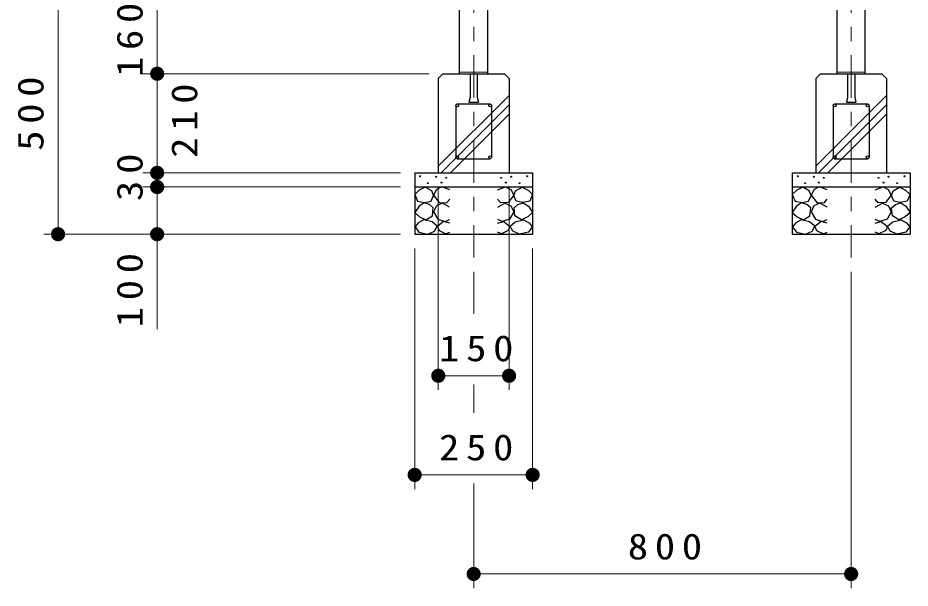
# Model space of a CAD drawing. Units: millimetres on the paper, scale 1:30. Extents: x -385 to 0, y -12 to 267.
# Drawn here: x -308.2 to -245.1, y 68.2 to 108.4 of the extents above; entities that cross this region are included whole.
import ezdxf

# ---------------------------------------------------------------- set-up
doc = ezdxf.new("R2010")
doc.units = ezdxf.units.MM
doc.linetypes.add('USER1', pattern=[4.5, 2.5, -2])
doc.linetypes.add('USER2', pattern=[6, 3, -1, 1, -1])
doc.layers.add('1_30', color=7, linetype='Continuous', lineweight=25)
doc.styles.add('ＭＳ ゴシック', font='')
doc.styles.get('ＭＳ ゴシック').set_extended_font_data('MS Gothic')

# ---------------------------------------------------------------- blocks, each defined once
blk = doc.blocks.new('filled_dot')
at = {"color": 0, "linetype": 'Continuous', "lineweight": -2, "const_width": 1.25}
blk.add_lwpolyline([(-0.625, 0, 1), (0.625, 0, 1)], format="xyb", close=True, dxfattribs=at)

msp = doc.modelspace()

# ---------------------------------------------------------------- linework, layer by layer
at = {"layer": '1_30', "color": 2, "linetype": 'USER2', "lineweight": 13}
for p, q in [((-275.978, 111.807), (-275.978, 91.513)), ((-249.312, 111.807), (-249.312, 91.513))]:
    msp.add_line(p, q, dxfattribs=at)
at = {"layer": '1_30', "color": 2}
for p, q in [((-276.978, 104.503), (-276.978, 110.336)), ((-274.978, 104.503), (-274.978, 110.336)), ((-250.312, 104.503), (-250.312, 110.336)), ((-248.312, 104.503), (-248.312, 110.336)), ((-276.978, 104.503), (-274.978, 104.503)), ((-250.312, 104.503), (-248.312, 104.503))]:
    msp.add_line(p, q, dxfattribs=at)
at = {"layer": '1_30', "lineweight": 13}
for p, q in [((-305.337, 93.169), (-305.337, 109.836)), ((-298.337, 104.503), (-298.337, 109.836)), ((-279.145, 104.503), (-299.337, 104.503)), ((-298.337, 97.503), (-298.337, 104.503)), ((-278.478, 97.965), (-273.478, 102.965)), ((-251.812, 97.965), (-246.812, 102.965)), ((-278.28, 97.503), (-273.478, 102.305)), ((-251.614, 97.503), (-246.812, 102.305)), ((-277.62, 97.503), (-273.478, 101.645)), ((-250.954, 97.503), (-246.812, 101.645)), ((-281.145, 97.503), (-299.337, 97.503)), ((-298.337, 96.503), (-298.337, 97.503)), ((-281.145, 96.503), (-299.337, 96.503)), ((-298.337, 86.456), (-298.337, 96.503)), ((-278.478, 96.503), (-278.478, 82.169)), ((-273.478, 96.503), (-273.478, 82.169)), ((-281.145, 93.169), (-306.337, 93.169)), ((-280.145, 92.169), (-280.145, 75.169)), ((-271.812, 92.169), (-271.812, 75.169)), ((-275.978, 90.513), (-275.978, 87.556)), ((-249.312, 90.513), (-249.312, 68.169)), ((-273.478, 83.169), (-278.478, 83.169)), ((-275.978, 82.556), (-275.978, 80.551)), ((-271.812, 76.169), (-280.145, 76.169)), ((-275.978, 75.551), (-275.978, 68.169)), ((-249.312, 69.169), (-275.978, 69.169))]:
    msp.add_line(p, q, dxfattribs=at)
at = {"layer": '1_30'}
for p, q in [((-278.145, 104.503), (-278.478, 104.169)), ((-278.478, 104.169), (-278.478, 97.503)), ((-278.145, 104.503), (-273.812, 104.503)), ((-276.228, 104.503), (-276.228, 102.838)), ((-275.728, 104.503), (-275.728, 102.835)), ((-273.812, 104.503), (-273.478, 104.17)), ((-273.478, 104.169), (-273.478, 97.503)), ((-251.478, 104.503), (-251.812, 104.169)), ((-251.812, 104.169), (-251.812, 97.503)), ((-251.478, 104.503), (-247.145, 104.503)), ((-249.562, 104.503), (-249.562, 102.838)), ((-249.062, 104.503), (-249.062, 102.835)), ((-247.145, 104.503), (-246.811, 104.17)), ((-246.812, 104.169), (-246.812, 97.503)), ((-276.229, 102.836), (-276.312, 102.503)), ((-275.729, 102.836), (-275.645, 102.503)), ((-249.562, 102.836), (-249.645, 102.503)), ((-249.062, 102.836), (-248.979, 102.503)), ((-277.245, 102.269), (-277.245, 98.603)), ((-277.145, 102.37), (-274.812, 102.37)), ((-276.312, 102.503), (-275.645, 102.503)), ((-274.712, 102.269), (-274.712, 98.603)), ((-250.578, 102.269), (-250.578, 98.603)), ((-250.478, 102.37), (-248.145, 102.37)), ((-249.645, 102.503), (-248.978, 102.503)), ((-248.045, 102.269), (-248.045, 98.603)), ((-277.145, 98.503), (-274.812, 98.503)), ((-250.478, 98.503), (-248.145, 98.503)), ((-280.145, 97.503), (-271.812, 97.503)), ((-280.145, 97.503), (-280.145, 93.169)), ((-271.812, 97.503), (-271.812, 93.169)), ((-253.478, 97.503), (-245.145, 97.503)), ((-253.478, 97.503), (-253.478, 93.169)), ((-245.145, 97.503), (-245.145, 93.169)), ((-280.145, 96.503), (-271.812, 96.503)), ((-253.478, 96.503), (-245.145, 96.503)), ((-280.145, 93.169), (-271.812, 93.169)), ((-253.478, 93.169), (-245.145, 93.169))]:
    msp.add_line(p, q, dxfattribs=at)
at = {"layer": '1_30', "color": 2, "linetype": 'USER1', "lineweight": 13}
for p, q in [((-276.978, 104.61), (-274.978, 104.61)), ((-250.312, 104.61), (-248.312, 104.61))]:
    msp.add_line(p, q, dxfattribs=at)
at = {"layer": '1_30'}
for points in [[(-279.397, 96.483), (-279.819, 96.282), (-280.136, 95.965), (-279.935, 95.501), (-279.449, 95.406), (-278.985, 95.511), (-278.816, 95.902), (-278.943, 96.24)], [(-272.56, 96.483), (-272.137, 96.282), (-271.821, 95.965), (-272.021, 95.501), (-272.507, 95.406), (-272.972, 95.511), (-273.141, 95.902), (-273.014, 96.24)], [(-252.73, 96.483), (-253.152, 96.282), (-253.469, 95.965), (-253.269, 95.501), (-252.783, 95.406), (-252.318, 95.511), (-252.149, 95.902), (-252.276, 96.24)], [(-245.893, 96.483), (-245.471, 96.282), (-245.154, 95.965), (-245.355, 95.501), (-245.84, 95.406), (-246.305, 95.511), (-246.474, 95.902), (-246.347, 96.24)], [(-279.481, 95.384), (-279.84, 95.152), (-280.136, 94.698), (-279.798, 94.392), (-279.354, 94.18), (-278.89, 94.476), (-278.837, 95.036), (-279.109, 95.278)], [(-272.475, 95.384), (-272.116, 95.152), (-271.821, 94.698), (-272.159, 94.392), (-272.602, 94.18), (-273.067, 94.476), (-273.12, 95.036), (-272.848, 95.278)], [(-252.815, 95.384), (-253.174, 95.152), (-253.469, 94.698), (-253.131, 94.392), (-252.688, 94.18), (-252.223, 94.476), (-252.17, 95.036), (-252.442, 95.278)], [(-245.809, 95.384), (-245.45, 95.152), (-245.154, 94.698), (-245.492, 94.392), (-245.936, 94.18), (-246.4, 94.476), (-246.453, 95.036), (-246.181, 95.278)], [(-279.508, 94.187), (-279.888, 93.974), (-280.113, 93.692), (-279.844, 93.315), (-279.215, 93.179), (-278.738, 93.392), (-278.556, 93.729), (-278.916, 94.033)], [(-272.448, 94.187), (-272.069, 93.974), (-271.844, 93.692), (-272.113, 93.315), (-272.741, 93.179), (-273.218, 93.392), (-273.4, 93.729), (-273.041, 94.033)], [(-252.842, 94.187), (-253.221, 93.974), (-253.446, 93.692), (-253.177, 93.315), (-252.549, 93.179), (-252.072, 93.392), (-251.889, 93.729), (-252.249, 94.033)], [(-245.781, 94.187), (-245.402, 93.974), (-245.177, 93.692), (-245.446, 93.315), (-246.074, 93.179), (-246.552, 93.392), (-246.734, 93.729), (-246.374, 94.033)]]:
    msp.add_lwpolyline(points, close=True, dxfattribs=at)
for points in [[(-277.665, 96.293), (-278.235, 96.504), (-278.594, 96.324), (-278.805, 95.923), (-278.414, 95.416), (-277.897, 95.374), (-277.665, 95.638)], [(-274.292, 96.293), (-273.722, 96.504), (-273.363, 96.324), (-273.151, 95.923), (-273.542, 95.416), (-274.06, 95.374), (-274.292, 95.638)], [(-250.998, 96.293), (-251.568, 96.504), (-251.927, 96.324), (-252.139, 95.923), (-251.748, 95.416), (-251.23, 95.374), (-250.998, 95.638)], [(-247.625, 96.293), (-247.055, 96.504), (-246.696, 96.324), (-246.485, 95.923), (-246.875, 95.416), (-247.393, 95.374), (-247.625, 95.638)], [(-277.675, 95.089), (-278.182, 95.353), (-278.605, 95.184), (-278.805, 94.751), (-278.51, 94.233), (-278.003, 94.075), (-277.675, 94.212)], [(-274.281, 95.089), (-273.775, 95.353), (-273.352, 95.184), (-273.151, 94.751), (-273.447, 94.233), (-273.954, 94.075), (-274.281, 94.212)], [(-251.008, 95.089), (-251.515, 95.353), (-251.938, 95.184), (-252.139, 94.751), (-251.843, 94.233), (-251.336, 94.075), (-251.008, 94.212)], [(-247.615, 95.089), (-247.108, 95.353), (-246.685, 95.184), (-246.485, 94.751), (-246.78, 94.233), (-247.287, 94.075), (-247.615, 94.212)], [(-277.665, 93.938), (-278.108, 94.075), (-278.541, 93.705), (-278.425, 93.441), (-277.939, 93.198), (-277.665, 93.304)], [(-274.292, 93.938), (-273.848, 94.075), (-273.415, 93.705), (-273.532, 93.441), (-274.017, 93.198), (-274.292, 93.304)], [(-250.998, 93.938), (-251.441, 94.075), (-251.875, 93.705), (-251.758, 93.441), (-251.273, 93.198), (-250.998, 93.304)], [(-247.625, 93.938), (-247.182, 94.075), (-246.749, 93.705), (-246.865, 93.441), (-247.351, 93.198), (-247.625, 93.304)]]:
    msp.add_lwpolyline(points, dxfattribs=at)
for centre, radius in [((-277.145, 102.269), 0.1), ((-274.812, 102.269), 0.1), ((-250.478, 102.269), 0.1), ((-248.145, 102.269), 0.1), ((-277.145, 98.603), 0.1), ((-274.812, 98.603), 0.1), ((-250.478, 98.603), 0.1), ((-248.145, 98.603), 0.1), ((-279.752, 97.263), 0.0333), ((-278.627, 97.225), 0.0333), ((-277.915, 97.15), 0.0333), ((-274.042, 97.15), 0.0333), ((-273.33, 97.225), 0.0333), ((-272.205, 97.263), 0.0333), ((-253.085, 97.263), 0.0333), ((-251.96, 97.225), 0.0333), ((-251.248, 97.15), 0.0333), ((-247.375, 97.15), 0.0333), ((-246.663, 97.225), 0.0333), ((-245.538, 97.263), 0.0333), ((-279.227, 96.775), 0.0333), ((-278.252, 96.813), 0.0333), ((-273.705, 96.813), 0.0333), ((-272.73, 96.775), 0.0333), ((-252.56, 96.775), 0.0333), ((-251.585, 96.813), 0.0333), ((-247.038, 96.813), 0.0333), ((-246.063, 96.775), 0.0333)]:
    msp.add_circle(centre, radius, dxfattribs=at)

# ---------------------------------------------------------------- block references
at = {"layer": '1_30', "lineweight": 13, "xscale": 0.4, "yscale": 0.4}
for p, rotation in [((-298.337, 104.503), 270), ((-298.337, 104.503), 90), ((-298.337, 97.503), 270), ((-298.337, 97.503), 90), ((-298.337, 96.503), 270), ((-305.337, 93.169), 90), ((-298.337, 93.169), 90), ((-273.478, 83.169), 180), ((-271.812, 76.169), 180), ((-249.312, 69.169), 180)]:
    msp.add_blockref('filled_dot', p, dxfattribs=dict(at, rotation=rotation))
for p in [(-278.478, 83.169), (-280.145, 76.169), (-275.978, 69.169)]:
    msp.add_blockref('filled_dot', p, dxfattribs=at)

# ---------------------------------------------------------------- texts
at = {"layer": '1_30', "char_height": 1.833, "rotation": 90, "style": 'ＭＳ ゴシック'}
for s, insert, attachment_point in [('\\T1.33;\\W1.15;160', (-299.337, 107.131), 8), ('\\T1.33;\\W1.15;500', (-306.337, 101.919), 8), ('\\T1.33;\\W1.15;210', (-297.337, 101.424), 2), ('\\T1.34;\\W1.15;30', (-299.337, 97.431), 8), ('\\T1.33;\\W1.15;100', (-299.337, 89.456), 8)]:
    msp.add_mtext(s, dxfattribs=dict(at, insert=insert, attachment_point=attachment_point))
at = {"layer": '1_30', "char_height": 1.833, "attachment_point": 8, "style": 'ＭＳ ゴシック'}
for s, insert in [('\\T1.33;\\W1.15;150', (-275.557, 84.169)), ('\\T1.33;\\W1.15;250', (-275.563, 77.169)), ('\\T1.33;\\W1.15;800', (-262.228, 70.169))]:
    msp.add_mtext(s, dxfattribs=dict(at, insert=insert))

doc.saveas('drawing.dxf')
